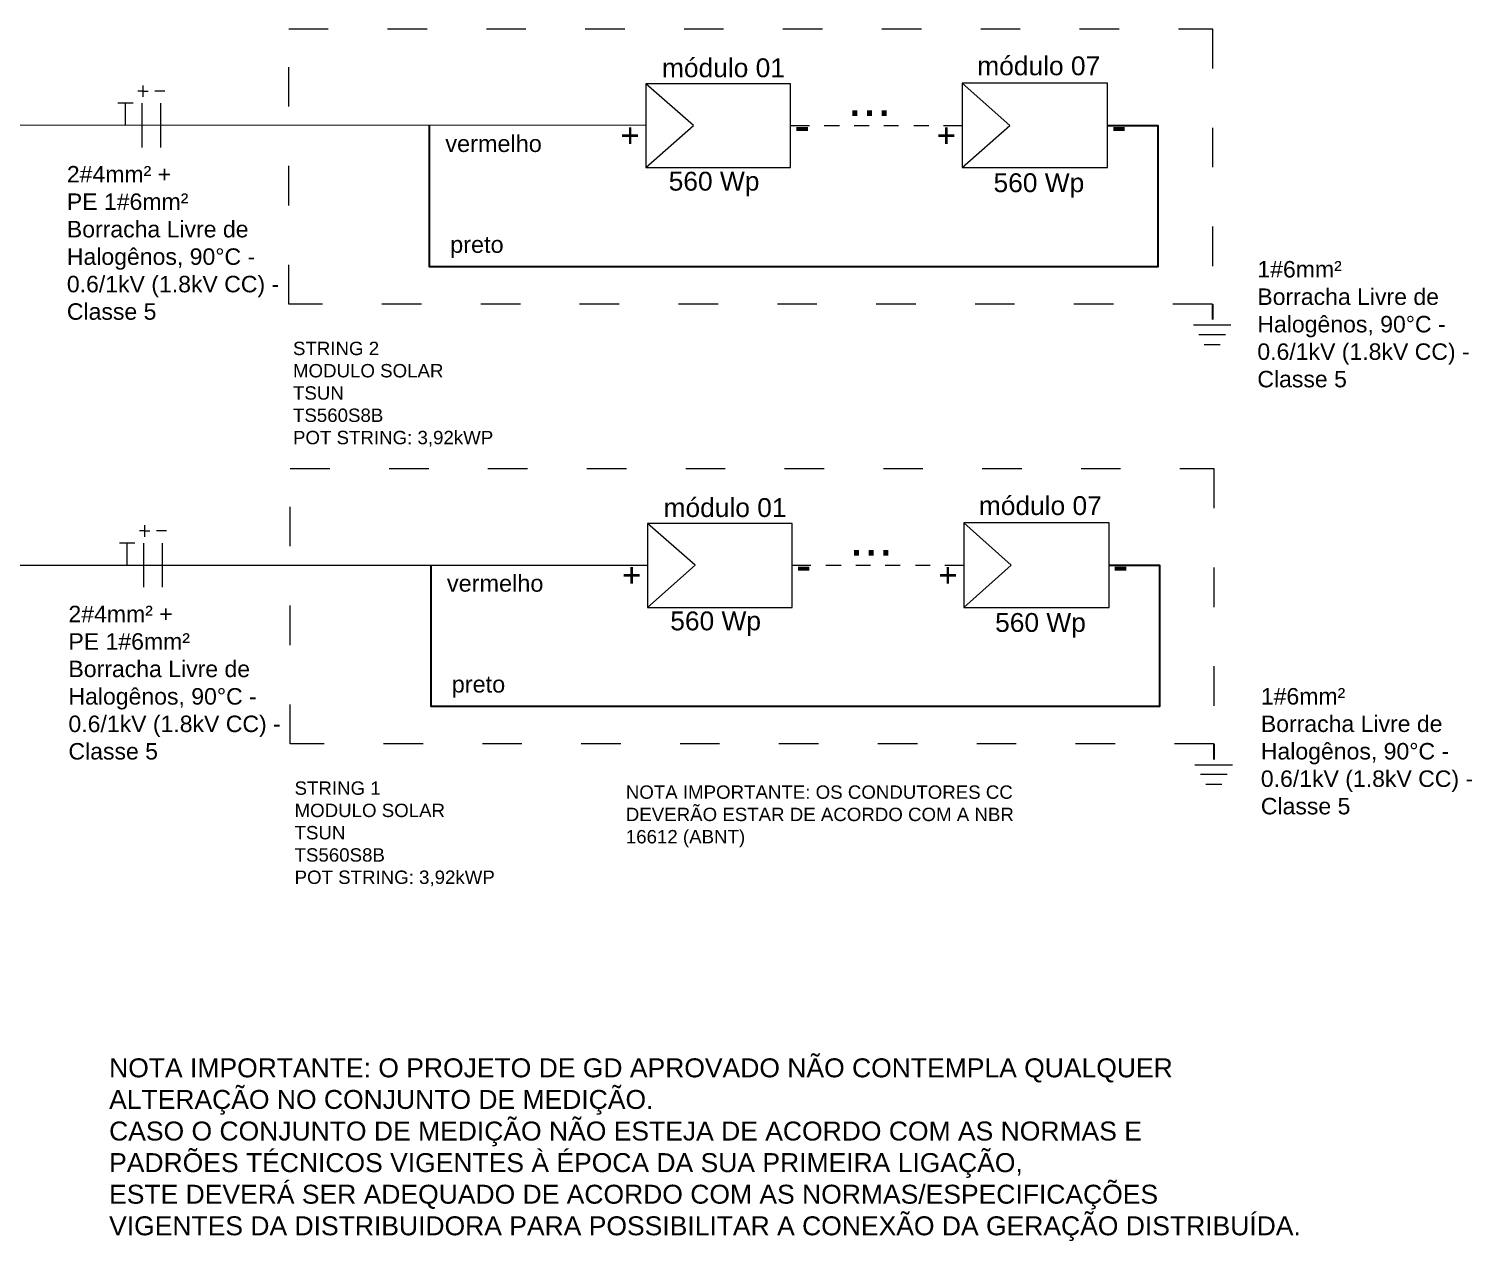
# Model space of a CAD drawing. Header units: centimetres. Extents: x -1416 to 19908, y -7962 to 7254.
# Drawn here: x -1185 to -966, y -1370.1 to -1186.2 of the extents above; entities that cross this region are included whole.
import ezdxf

# ---------------------------------------------------------------- set-up
doc = ezdxf.new("R2010")
doc.units = ezdxf.units.CM
doc.linetypes.add('ACAD_ISO03W100', pattern=[30, 12, -18])
doc.layers.get('0').update_dxf_attribs({"color": 4, "lineweight": 18})
for name, color, linetype, lineweight in [('LINHA DE CHAMADA', 1, 'Continuous', 18), ('PDF_Text', 7, 'Continuous', 15), ('PDF_UNIFILAR', 7, 'Continuous', 15), ('TXT-02', 7, 'Continuous', 20)]:
    doc.layers.add(name, color=color, linetype=linetype, lineweight=lineweight)
doc.layers.add('PDF_DIAGRAMA', color=92, linetype='Continuous', lineweight=15, true_color=0x00dd00)
doc.styles.add('arial', font='arial.ttf')
doc.styles.add('PDF Arial', font='arial.ttf')
doc.styles.add('STANDARD-0.1', font='arial.ttf', dxfattribs={"height": 0.1})

msp = doc.modelspace()

# ---------------------------------------------------------------- linework, layer by layer
at = {"color": 7, "lineweight": 9}
for p, q in [((-1167.7, -1195.63), (-1168.48, -1195.63)), ((-1167.7, -1194.76), (-1167.7, -1196.5)), ((-1167.7, -1195.63), (-1166.91, -1195.63)), ((-1165.88, -1195.57), (-1164.35, -1195.57)), ((-1169.18, -1197.47), (-1171.51, -1197.47)), ((-1170.37, -1197.47), (-1170.37, -1200.81)), ((-1170.37, -1197.47), (-1170.37, -1200.81)), ((-1167.86, -1197.47), (-1167.86, -1204.15)), ((-1167.86, -1197.47), (-1167.86, -1204.15)), ((-1165.03, -1197.47), (-1165.03, -1204.15)), ((-1165.03, -1197.47), (-1165.03, -1204.15)), ((-1167.46, -1262.37), (-1168.24, -1262.37)), ((-1167.46, -1261.5), (-1167.46, -1263.24)), ((-1167.46, -1262.37), (-1166.67, -1262.37)), ((-1165.64, -1262.3), (-1164.11, -1262.3)), ((-1168.94, -1264.2), (-1171.27, -1264.2)), ((-1170.13, -1264.2), (-1170.13, -1267.54)), ((-1170.13, -1264.2), (-1170.13, -1267.54)), ((-1167.62, -1264.2), (-1167.62, -1270.88)), ((-1167.62, -1264.2), (-1167.62, -1270.88)), ((-1164.79, -1264.2), (-1164.79, -1270.88)), ((-1164.79, -1264.2), (-1164.79, -1270.88))]:
    msp.add_line(p, q, dxfattribs=at)
at = {"color": 7, "lineweight": 20}
msp.add_line((-1091.14, -1267.61), (-1221.19, -1267.61), dxfattribs=at)
at = {"color": 7, "linetype": 'ACAD_ISO03W100', "lineweight": 9, "ltscale": 0.5}
for points in [[(-1005.43, -1227.96), (-1145.58, -1227.96), (-1145.58, -1186.17), (-1005.43, -1186.17)], [(-1005.19, -1294.7), (-1145.34, -1294.7), (-1145.34, -1252.91), (-1005.19, -1252.91)]]:
    msp.add_lwpolyline(points, close=True, dxfattribs=at)
at = {"color": 7, "lineweight": 9}
for points in [[(-1069.42, -1207.22), (-1069.42, -1194.52), (-1091.38, -1194.52), (-1091.38, -1207.22)], [(-1021.33, -1207.22), (-1021.33, -1194.42), (-1043.39, -1194.42), (-1043.39, -1207.22)], [(-1069.18, -1273.96), (-1069.18, -1261.25), (-1091.14, -1261.25), (-1091.14, -1273.96)], [(-1021.09, -1273.96), (-1021.09, -1261.15), (-1043.15, -1261.15), (-1043.15, -1273.96)]]:
    msp.add_lwpolyline(points, close=True, dxfattribs=at)
for points in [[(-1091.38, -1207.22), (-1084.16, -1200.82), (-1091.38, -1194.52)], [(-1043.39, -1207.22), (-1036.17, -1200.82), (-1043.39, -1194.42)], [(-1091.14, -1273.96), (-1083.92, -1267.56), (-1091.14, -1261.25)], [(-1043.15, -1273.96), (-1035.93, -1267.56), (-1043.15, -1261.15)]]:
    msp.add_lwpolyline(points, dxfattribs=at)
at = {"layer": 'LINHA DE CHAMADA', "color": 7, "lineweight": 9}
msp.add_line((-1243.22, -1200.8), (-1091.38, -1200.73), dxfattribs=at)
for points in [[(-1069.42, -1200.82), (-1066.57, -1200.82)], [(-1064.33, -1200.82), (-1061.99, -1200.82)], [(-1059.76, -1200.82), (-1057.52, -1200.82)], [(-1055.28, -1200.82), (-1053.05, -1200.82)], [(-1050.71, -1200.82), (-1048.47, -1200.82)], [(-1046.24, -1200.82), (-1043.39, -1200.82)], [(-1069.18, -1267.56), (-1066.33, -1267.56)], [(-1064.09, -1267.56), (-1061.76, -1267.56)], [(-1059.52, -1267.56), (-1057.28, -1267.56)], [(-1055.05, -1267.56), (-1052.81, -1267.56)], [(-1050.47, -1267.56), (-1048.23, -1267.56)], [(-1046, -1267.56), (-1043.15, -1267.56)]]:
    msp.add_lwpolyline(points, dxfattribs=at)
at = {"layer": 'PDF_DIAGRAMA', "color": 7, "lineweight": 0}
for points in [[(-1008.31, -1231.1), (-1002.61, -1231.1)], [(-1007.49, -1232.53), (-1003.43, -1232.53)], [(-1006.68, -1234.05), (-1004.24, -1234.05)], [(-1008.07, -1297.84), (-1002.37, -1297.84)], [(-1007.25, -1299.26), (-1003.19, -1299.26)], [(-1006.44, -1300.79), (-1004, -1300.79)]]:
    msp.add_lwpolyline(points, dxfattribs=at)
at = {"layer": 'PDF_UNIFILAR', "color": 7, "lineweight": 25}
for points in [[(-1021.33, -1200.82), (-1013.7, -1200.82), (-1013.7, -1222.27), (-1124.22, -1222.27), (-1124.21, -1200.85), (-1124.21, -1200.85)], [(-1005.43, -1227.96), (-1005.43, -1230.3)], [(-1021.09, -1267.56), (-1013.46, -1267.56), (-1013.46, -1289.01), (-1123.98, -1289.01), (-1123.97, -1267.58), (-1123.97, -1267.58)], [(-1005.19, -1294.7), (-1005.19, -1297.04)]]:
    msp.add_lwpolyline(points, dxfattribs=at)

# ---------------------------------------------------------------- texts
at = {"color": 7, "lineweight": 20, "insert": (-1172.83, -1342.41), "char_height": 4, "width": 187.3938, "attachment_point": 1}
msp.add_mtext('\\fArial|b0|i0|c0|p0;\\H2.87628011;NOTA IMPORTANTE: O PROJETO DE GD APROVADO NÃO CONTEMPLA QUALQUER\\PALTERAÇÃO NO CONJUNTO DE MEDIÇÃO. \\PCASO O CONJUNTO DE MEDIÇÃO NÃO ESTEJA DE ACORDO COM AS NORMAS E\\PPADRÕES TÉCNICOS VIGENTES À ÉPOCA DA SUA PRIMEIRA LIGAÇÃO, \\PESTE DEVERÁ SER ADEQUADO DE ACORDO COM AS NORMAS/ESPECIFICAÇÕES \\P\\ps*;VIGENTES DA DISTRIBUIDORA PARA POSSIBILITAR A CONEXÃO DA GERAÇÃO DISTRIBUÍDA.', dxfattribs=at)
at = {"layer": 'PDF_Text', "color": 7, "attachment_point": 7, "style": 'PDF Arial'}
for s, insert, char_height in [('...', (-1060.77, -1199.4), 5.72), ('+', (-1095.24, -1204.11), 3.58), ('-', (-1068.88, -1203.35), 5.15), ('+', (-1047.25, -1204.11), 3.58), ('-', (-1020.79, -1203.35), 5.15), ('...', (-1060.54, -1266.13), 5.72), ('+', (-1095, -1270.84), 3.58), ('-', (-1068.64, -1270.09), 5.15), ('+', (-1047.01, -1270.84), 3.58), ('-', (-1020.55, -1270.09), 5.15)]:
    msp.add_mtext(s, dxfattribs=dict(at, insert=insert, char_height=char_height))
at = {"layer": 'TXT-02', "color": 6, "lineweight": 9, "char_height": 2.8602, "attachment_point": 7, "style": 'PDF Arial'}
for s, insert in [('\\C256;módulo 01\\P', (-1088.94, -1193.55)), ('\\C256;módulo 07', (-1041.1, -1193.25)), ('\\C256;\\H2.86017309;560 Wp', (-1087.92, -1211.58)), ('\\C256;\\H2.86017309;560 Wp', (-1038.63, -1211.81)), ('\\C256;módulo 07', (-1040.86, -1259.99)), ('\\C256;módulo 01\\P', (-1088.7, -1260.29)), ('\\C256;\\H2.86017309;560 Wp', (-1087.68, -1278.31)), ('\\C256;\\H2.86017309;560 Wp', (-1038.39, -1278.55))]:
    msp.add_mtext(s, dxfattribs=dict(at, insert=insert))
at = {"layer": 'TXT-02', "color": 7, "char_height": 2.548, "attachment_point": 7, "style": 'PDF Arial'}
for s, insert in [('vermelho', (-1121.81, -1204.89)), ('preto', (-1121.08, -1220.93)), ('vermelho', (-1121.57, -1271.62)), ('preto', (-1120.84, -1287.66))]:
    msp.add_mtext(s, dxfattribs=dict(at, insert=insert))
at = {"layer": 'TXT-02', "color": 7, "lineweight": 9, "attachment_point": 1}
for s, insert, char_height, width, style in [('2#4mm² +^JPE 1#6mm²\\PBorracha Livre de Halogênos, 90°C - 0.6/1kV (1.8kV CC) - \\PClasse 5\\P', (-1179.24, -1206.98), 2.5, 32.4468, 'arial'), ('1#6mm²\\PBorracha Livre de Halogênos, 90°C - 0.6/1kV (1.8kV CC) - \\PClasse 5\\P', (-998.6, -1221.4), 2.5, 32.4468, 'arial'), ('2#4mm² +^JPE 1#6mm²\\PBorracha Livre de Halogênos, 90°C - 0.6/1kV (1.8kV CC) - \\PClasse 5\\P', (-1179, -1273.72), 2.5, 32.4468, 'arial'), ('1#6mm²\\PBorracha Livre de Halogênos, 90°C - 0.6/1kV (1.8kV CC) - \\PClasse 5\\P', (-998.07, -1286.21), 2.5, 32.4468, 'arial'), ('NOTA IMPORTANTE: OS CONDUTORES CC DEVERÃO ESTAR DE ACORDO COM A NBR 16612 (ABNT)', (-1094.43, -1300.99), 2.0286, 58.7349, 'STANDARD-0.1')]:
    msp.add_mtext(s, dxfattribs=dict(at, insert=insert, char_height=char_height, width=width, style=style))
at = {"layer": 'TXT-02', "color": 6, "lineweight": 9, "char_height": 2.0286, "width": 50, "attachment_point": 1, "style": 'STANDARD-0.1'}
for s, insert in [('\\C256;STRING 2\\PMODULO SOLAR\\PTSUN^J\\C7;TS560S8B^JPOT STRING: 3,92kWP', (-1144.93, -1233.65)), ('\\C256;STRING 1\\PMODULO SOLAR\\PTSUN^J\\C7;TS560S8B^JPOT STRING: 3,92kWP', (-1144.69, -1300.38))]:
    msp.add_mtext(s, dxfattribs=dict(at, insert=insert))

doc.saveas('drawing.dxf')
